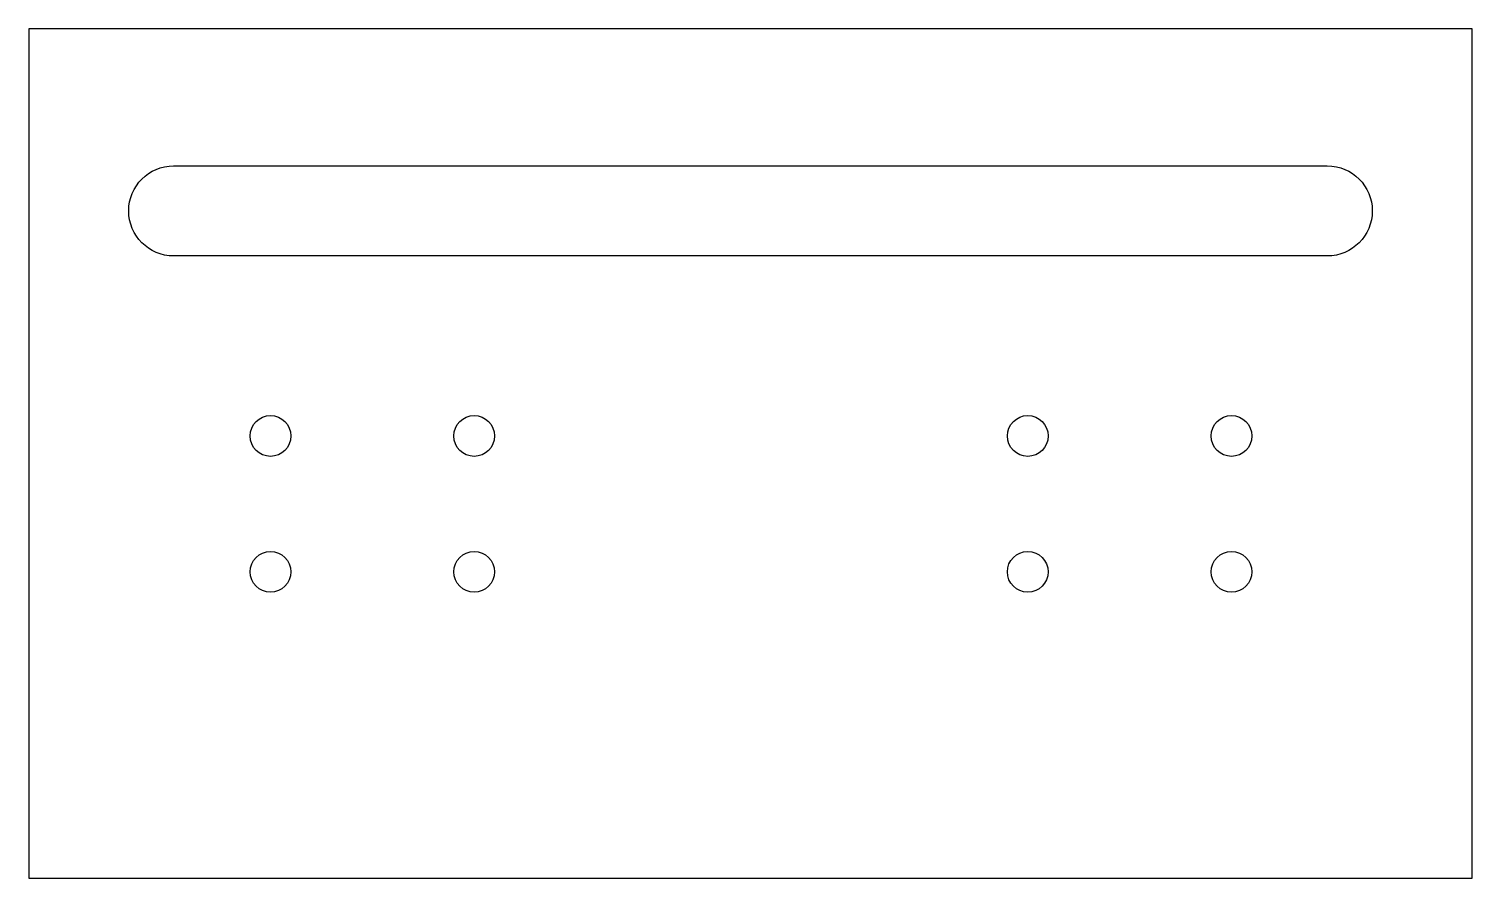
# Model space of a CAD drawing. Header units: millimetres. Extents: x -20.2 to 64.8, y -28.8 to 21.2.
import ezdxf

# ---------------------------------------------------------------- set-up
doc = ezdxf.new("R2010")
doc.units = ezdxf.units.MM

msp = doc.modelspace()

# ---------------------------------------------------------------- linework, layer by layer
msp.add_lwpolyline([(-20.228, -28.783), (64.772, -28.783), (64.772, 21.217), (-20.228, 21.217)], close=True)
msp.add_lwpolyline([(56.244, 13.15, -1), (56.244, 7.85), (-11.7, 7.85, -1), (-11.7, 13.15)], format="xyb", close=True)
for centre in [(-6, -2.75), (6, -2.75), (38.6, -2.75), (50.6, -2.75), (-6, -10.75), (6, -10.75), (38.6, -10.75), (50.6, -10.75)]:
    msp.add_circle(centre, 1.2)

doc.saveas('drawing.dxf')
